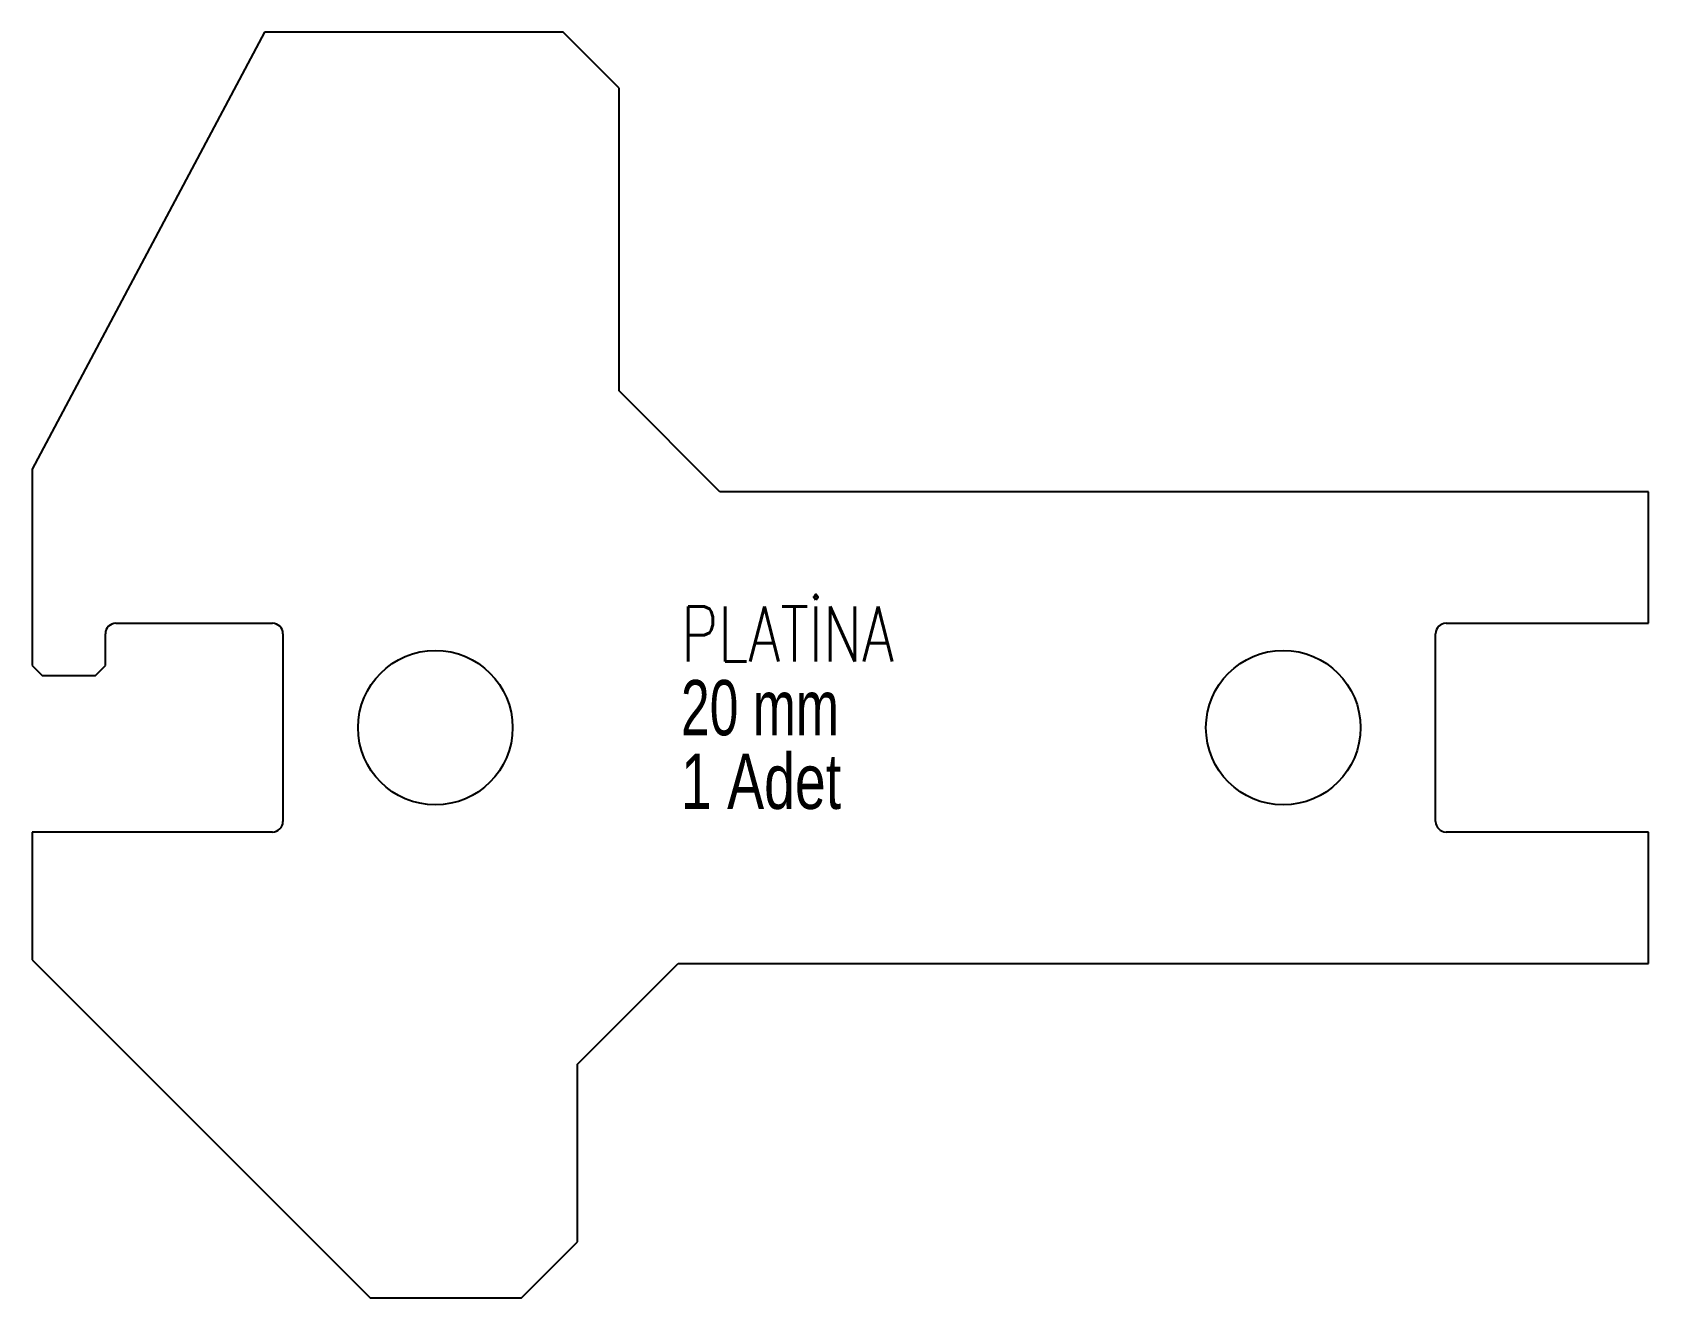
# Model space of a CAD drawing. Header units: millimetres. Extents: x -193 to 581, y -123 to 483.
import ezdxf

# ---------------------------------------------------------------- set-up
doc = ezdxf.new("R2010")
doc.units = ezdxf.units.MM
doc.styles.add('SLDTEXTSTYLE0', font='TXT', dxfattribs={"width": 0.75, "bigfont": 'bigfont'})
doc.styles.add('SLDTEXTSTYLE1', font='TXT', dxfattribs={"width": 0.7})
doc.styles.add('SLDTEXTSTYLE2', font='TXT', dxfattribs={"width": 0.75})

# ---------------------------------------------------------------- blocks, each defined once
blk = doc.blocks.new('SW_NOTE_0')
at = {"color": 0, "linetype": 'Continuous', "lineweight": 0, "char_height": 26.458, "attachment_point": 1}
for s, insert, style in [('PLATİNA', (0, 34.11), 'SLDTEXTSTYLE0'), ('20 mm', (0, -1.17), 'SLDTEXTSTYLE1'), ('1 Adet', (0, -36.45), 'SLDTEXTSTYLE2')]:
    blk.add_mtext(s, dxfattribs=dict(at, insert=insert, style=style))

msp = doc.modelspace()

# ---------------------------------------------------------------- linework, layer by layer
at = {"color": 7, "linetype": 'Continuous', "lineweight": 25}
for p, q in [((-81.66, 483.05), (-192.86, 273.91)), ((61.39, 483.05), (-81.66, 483.05)), ((88.14, 456.29), (61.39, 483.05)), ((88.14, 311.29), (88.14, 456.29)), ((136.39, 263.05), (88.14, 311.29)), ((-192.86, 273.91), (-192.86, 179.8)), ((581.14, 263.05), (136.39, 263.05)), ((581.14, 200.05), (581.14, 263.05)), ((-157.86, 179.8), (-157.86, 195.05)), ((-152.86, 200.05), (-77.86, 200.05)), ((-72.86, 195.05), (-72.86, 105.05)), ((479.14, 105.05), (479.14, 195.05)), ((484.14, 200.05), (581.14, 200.05)), ((-192.86, 179.8), (-188.1, 175.05)), ((-162.61, 175.05), (-157.86, 179.8)), ((-188.1, 175.05), (-162.61, 175.05)), ((-192.86, 100.05), (-192.86, 38.8)), ((-77.86, 100.05), (-192.86, 100.05)), ((581.14, 100.05), (484.14, 100.05)), ((581.14, 37.05), (581.14, 100.05)), ((-192.86, 38.8), (-31.1, -122.95)), ((68.14, -11.2), (116.39, 37.05)), ((116.39, 37.05), (581.14, 37.05)), ((68.14, -96.2), (68.14, -11.2)), ((41.39, -122.95), (68.14, -96.2)), ((-31.1, -122.95), (41.39, -122.95))]:
    msp.add_line(p, q, dxfattribs=at)
for centre in [(0.14, 150.05), (406.14, 150.05)]:
    msp.add_circle(centre, 37, dxfattribs=at)
for centre, start, end in [((-152.86, 195.05), 90, 180), ((-77.86, 195.05), 0, 90), ((484.14, 195.05), 90, 180), ((-77.86, 105.05), 270, 0), ((484.14, 105.05), 180, 270)]:
    msp.add_arc(centre, 5, start, end, dxfattribs=at)

# ---------------------------------------------------------------- block references
at = {"color": 7, "linetype": 'Continuous', "lineweight": 0}
msp.add_blockref('SW_NOTE_0', (117.73, 174.02), dxfattribs=at)

doc.saveas('drawing.dxf')
